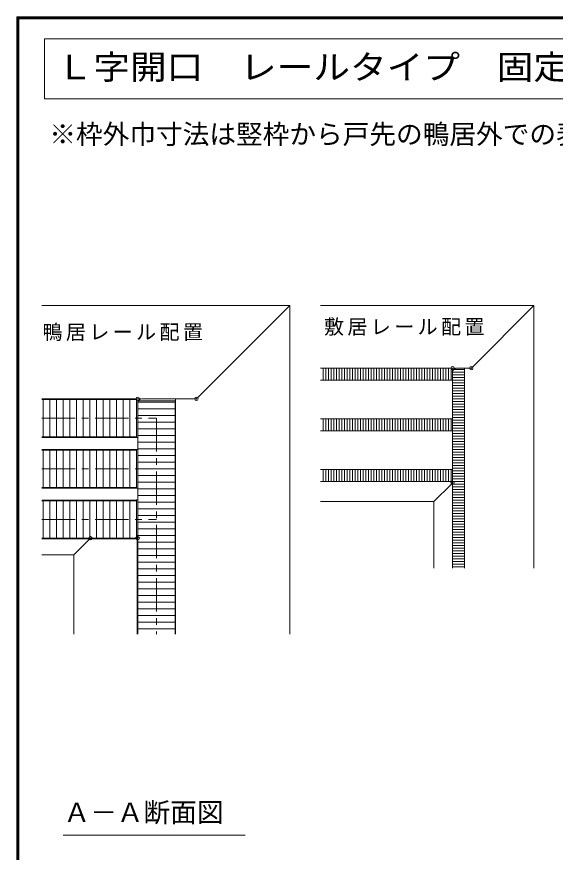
# Model space of a CAD drawing. Units: millimetres at full size, sheet at 1:5; details may follow other scales. Extents: x -957 to 993, y -689 to 708.
# Drawn here: x -957 to -553, y 81 to 708 of the extents above; entities that cross this region are included whole.
import ezdxf
from ezdxf.enums import TextEntityAlignment as Align

# ---------------------------------------------------------------- set-up
doc = ezdxf.new("R2010")
doc.units = ezdxf.units.MM
doc.header["$LTSCALE"] = 5
doc.header["$PDMODE"] = 32
doc.header["$PDSIZE"] = 2.5
doc.linetypes.add('CHAIN1', pattern=[8, 5, -1, 1, -1])
for name, color, linetype, lineweight in [('0-A_文字', 7, 'Continuous', 9), ('0-B_寸法', 7, 'Continuous', 9), ('F-1_枠', 6, 'Continuous', 9)]:
    doc.layers.add(name, color=color, linetype=linetype, lineweight=lineweight)
doc.styles.add('ＭＳ ゴシック', font='')
doc.styles.get('ＭＳ ゴシック').set_extended_font_data('MS Gothic')

msp = doc.modelspace()

# ---------------------------------------------------------------- linework, layer by layer
at = {"layer": '0-B_寸法'}
for p, q in [((-936.448, 690.897), (-936.448, 645.897)), ((-936.448, 645.897), (0.354, 645.897)), ((-752.458, 491.028), (-938.458, 491.028)), ((-821.58, 421.907), (-752.458, 491.028)), ((-752.458, 491.028), (-752.458, 244.528)), ((-569.35, 491.028), (-729.35, 491.028)), ((-615.471, 444.907), (-569.35, 491.028)), ((-569.35, 491.028), (-569.35, 294.028)), ((-729.35, 444.028), (-631.35, 444.028)), ((-727.35, 435.028), (-727.35, 444.028)), ((-725.35, 435.028), (-725.35, 444.028)), ((-723.35, 435.028), (-723.35, 444.028)), ((-721.35, 435.028), (-721.35, 444.028)), ((-719.35, 435.028), (-719.35, 444.028)), ((-717.35, 435.028), (-717.35, 444.028)), ((-715.35, 435.028), (-715.35, 444.028)), ((-713.35, 435.028), (-713.35, 444.028)), ((-711.35, 435.028), (-711.35, 444.028)), ((-709.35, 435.028), (-709.35, 444.028)), ((-707.35, 435.028), (-707.35, 444.028)), ((-705.35, 435.028), (-705.35, 444.028)), ((-703.35, 435.028), (-703.35, 444.028)), ((-701.35, 435.028), (-701.35, 444.028)), ((-699.35, 435.028), (-699.35, 444.028)), ((-697.35, 435.028), (-697.35, 444.028)), ((-695.35, 435.028), (-695.35, 444.028)), ((-693.35, 435.028), (-693.35, 444.028)), ((-691.35, 435.028), (-691.35, 444.028)), ((-689.35, 435.028), (-689.35, 444.028)), ((-687.35, 435.028), (-687.35, 444.028)), ((-685.35, 435.028), (-685.35, 444.028)), ((-683.35, 435.028), (-683.35, 444.028)), ((-681.35, 435.028), (-681.35, 444.028)), ((-679.35, 435.028), (-679.35, 444.028)), ((-677.35, 435.028), (-677.35, 444.028)), ((-675.35, 435.028), (-675.35, 444.028)), ((-673.35, 435.028), (-673.35, 444.028)), ((-671.35, 435.028), (-671.35, 444.028)), ((-669.35, 435.028), (-669.35, 444.028)), ((-667.35, 435.028), (-667.35, 444.028)), ((-665.35, 435.028), (-665.35, 444.028)), ((-663.35, 435.028), (-663.35, 444.028)), ((-661.35, 435.028), (-661.35, 444.028)), ((-659.35, 435.028), (-659.35, 444.028)), ((-657.35, 435.028), (-657.35, 444.028)), ((-655.35, 435.028), (-655.35, 444.028)), ((-653.35, 435.028), (-653.35, 444.028)), ((-651.35, 435.028), (-651.35, 444.028)), ((-649.35, 435.028), (-649.35, 444.028)), ((-647.35, 435.028), (-647.35, 444.028)), ((-645.35, 435.028), (-645.35, 444.028)), ((-643.35, 435.028), (-643.35, 444.028)), ((-641.35, 435.028), (-641.35, 444.028)), ((-639.35, 435.028), (-639.35, 444.028)), ((-637.35, 435.028), (-637.35, 444.028)), ((-635.35, 435.028), (-635.35, 444.028)), ((-633.35, 435.028), (-633.35, 444.028)), ((-631.35, 435.028), (-631.35, 444.028)), ((-631.35, 443.928), (-630.25, 443.928)), ((-621.35, 443.028), (-630.35, 443.028)), ((-630.35, 294.028), (-630.35, 443.028)), ((-621.35, 441.028), (-630.35, 441.028)), ((-621.35, 439.028), (-630.35, 439.028)), ((-628.118, 443.928), (-630.25, 443.928)), ((-617.592, 444.028), (-627.35, 444.028)), ((-621.45, 444.028), (-621.45, 443.028)), ((-621.35, 443.028), (-621.35, 294.028)), ((-729.35, 435.028), (-631.35, 435.028)), ((-631.35, 435.128), (-630.35, 435.128)), ((-621.35, 437.028), (-630.35, 437.028)), ((-621.35, 435.028), (-630.35, 435.028)), ((-621.35, 433.028), (-630.35, 433.028)), ((-621.35, 431.028), (-630.35, 431.028)), ((-621.35, 429.028), (-630.35, 429.028)), ((-621.35, 427.028), (-630.35, 427.028)), ((-938.458, 420.928), (-864.227, 420.928)), ((-938.458, 420.528), (-867.458, 420.528)), ((-937.458, 392.528), (-937.458, 420.528)), ((-932.458, 392.528), (-932.458, 420.528)), ((-927.458, 392.528), (-927.458, 420.528)), ((-922.458, 392.528), (-922.458, 420.528)), ((-917.458, 392.528), (-917.458, 420.528)), ((-912.458, 392.528), (-912.458, 420.528)), ((-907.458, 392.528), (-907.458, 420.528)), ((-902.458, 392.528), (-902.458, 420.528)), ((-897.458, 392.528), (-897.458, 420.528)), ((-892.458, 392.528), (-892.458, 420.528)), ((-887.458, 392.528), (-887.458, 420.528)), ((-882.458, 392.528), (-882.458, 420.528)), ((-877.458, 392.528), (-877.458, 420.528)), ((-872.458, 392.528), (-872.458, 420.528)), ((-867.458, 420.528), (-867.458, 392.528)), ((-823.701, 421.028), (-863.458, 421.028)), ((-838.058, 421.254), (-838.058, 244.528)), ((-621.35, 425.028), (-630.35, 425.028)), ((-621.35, 423.028), (-630.35, 423.028)), ((-621.35, 421.028), (-630.35, 421.028)), ((-838.458, 419.528), (-866.458, 419.528)), ((-866.458, 419.528), (-866.458, 244.528)), ((-838.458, 418.528), (-866.458, 418.528)), ((-866.458, 319.528), (-866.458, 418.028)), ((-838.458, 419.528), (-838.458, 244.528)), ((-621.35, 419.028), (-630.35, 419.028)), ((-621.35, 417.028), (-630.35, 417.028)), ((-621.35, 415.028), (-630.35, 415.028)), ((-838.458, 413.528), (-866.458, 413.528)), ((-838.458, 408.528), (-866.458, 408.528)), ((-621.35, 413.028), (-630.35, 413.028)), ((-621.35, 411.028), (-630.35, 411.028)), ((-621.35, 409.028), (-630.35, 409.028)), ((-838.458, 403.528), (-866.458, 403.528)), ((-729.35, 406.028), (-631.35, 406.028)), ((-727.35, 397.028), (-727.35, 406.028)), ((-725.35, 397.028), (-725.35, 406.028)), ((-723.35, 397.028), (-723.35, 406.028)), ((-721.35, 397.028), (-721.35, 406.028)), ((-719.35, 397.028), (-719.35, 406.028)), ((-717.35, 397.028), (-717.35, 406.028)), ((-715.35, 397.028), (-715.35, 406.028)), ((-713.35, 397.028), (-713.35, 406.028)), ((-711.35, 397.028), (-711.35, 406.028)), ((-709.35, 397.028), (-709.35, 406.028)), ((-707.35, 397.028), (-707.35, 406.028)), ((-705.35, 397.028), (-705.35, 406.028)), ((-703.35, 397.028), (-703.35, 406.028)), ((-701.35, 397.028), (-701.35, 406.028)), ((-699.35, 397.028), (-699.35, 406.028)), ((-697.35, 397.028), (-697.35, 406.028)), ((-695.35, 397.028), (-695.35, 406.028)), ((-693.35, 397.028), (-693.35, 406.028)), ((-691.35, 397.028), (-691.35, 406.028)), ((-689.35, 397.028), (-689.35, 406.028)), ((-687.35, 397.028), (-687.35, 406.028)), ((-685.35, 397.028), (-685.35, 406.028)), ((-683.35, 397.028), (-683.35, 406.028)), ((-681.35, 397.028), (-681.35, 406.028)), ((-679.35, 397.028), (-679.35, 406.028)), ((-677.35, 397.028), (-677.35, 406.028)), ((-675.35, 397.028), (-675.35, 406.028)), ((-673.35, 397.028), (-673.35, 406.028)), ((-671.35, 397.028), (-671.35, 406.028)), ((-669.35, 397.028), (-669.35, 406.028)), ((-667.35, 397.028), (-667.35, 406.028)), ((-665.35, 397.028), (-665.35, 406.028)), ((-663.35, 397.028), (-663.35, 406.028)), ((-661.35, 397.028), (-661.35, 406.028)), ((-659.35, 397.028), (-659.35, 406.028)), ((-657.35, 397.028), (-657.35, 406.028)), ((-655.35, 397.028), (-655.35, 406.028)), ((-653.35, 397.028), (-653.35, 406.028)), ((-651.35, 397.028), (-651.35, 406.028)), ((-649.35, 397.028), (-649.35, 406.028)), ((-647.35, 397.028), (-647.35, 406.028)), ((-645.35, 397.028), (-645.35, 406.028)), ((-643.35, 397.028), (-643.35, 406.028)), ((-641.35, 397.028), (-641.35, 406.028)), ((-639.35, 397.028), (-639.35, 406.028)), ((-637.35, 397.028), (-637.35, 406.028)), ((-635.35, 397.028), (-635.35, 406.028)), ((-633.35, 397.028), (-633.35, 406.028)), ((-631.35, 397.028), (-631.35, 406.028)), ((-631.35, 405.928), (-630.35, 405.928)), ((-621.35, 407.028), (-630.35, 407.028)), ((-621.35, 405.028), (-630.35, 405.028)), ((-621.35, 403.028), (-630.35, 403.028)), ((-838.458, 398.528), (-866.458, 398.528)), ((-729.35, 397.028), (-631.35, 397.028)), ((-631.35, 397.128), (-630.35, 397.128)), ((-621.35, 401.028), (-630.35, 401.028)), ((-621.35, 399.028), (-630.35, 399.028)), ((-621.35, 397.028), (-630.35, 397.028)), ((-621.35, 395.028), (-630.35, 395.028)), ((-938.458, 392.528), (-867.458, 392.528)), ((-938.458, 392.128), (-866.458, 392.128)), ((-838.458, 393.528), (-866.458, 393.528)), ((-838.458, 388.528), (-866.458, 388.528)), ((-621.35, 393.028), (-630.35, 393.028)), ((-621.35, 391.028), (-630.35, 391.028)), ((-621.35, 389.028), (-630.35, 389.028)), ((-938.458, 382.928), (-866.458, 382.928)), ((-938.458, 382.528), (-867.458, 382.528)), ((-937.458, 354.528), (-937.458, 382.528)), ((-932.458, 354.528), (-932.458, 382.528)), ((-927.458, 354.528), (-927.458, 382.528)), ((-922.458, 354.528), (-922.458, 382.528)), ((-917.458, 354.528), (-917.458, 382.528)), ((-912.458, 354.528), (-912.458, 382.528)), ((-907.458, 354.528), (-907.458, 382.528)), ((-902.458, 354.528), (-902.458, 382.528)), ((-897.458, 354.528), (-897.458, 382.528)), ((-892.458, 354.528), (-892.458, 382.528)), ((-887.458, 354.528), (-887.458, 382.528)), ((-882.458, 354.528), (-882.458, 382.528)), ((-877.458, 354.528), (-877.458, 382.528)), ((-872.458, 354.528), (-872.458, 382.528)), ((-867.458, 382.528), (-867.458, 354.528)), ((-838.458, 383.528), (-866.458, 383.528)), ((-621.35, 387.028), (-630.35, 387.028)), ((-621.35, 385.028), (-630.35, 385.028)), ((-621.35, 383.028), (-630.35, 383.028)), ((-838.458, 378.528), (-866.458, 378.528)), ((-621.35, 381.028), (-630.35, 381.028)), ((-621.35, 379.028), (-630.35, 379.028)), ((-621.35, 377.028), (-630.35, 377.028)), ((-838.458, 373.528), (-866.458, 373.528)), ((-621.35, 375.028), (-630.35, 375.028)), ((-621.35, 373.028), (-630.35, 373.028)), ((-621.35, 371.028), (-630.35, 371.028)), ((-838.458, 368.528), (-866.458, 368.528)), ((-838.458, 363.528), (-866.458, 363.528)), ((-729.35, 368.028), (-631.35, 368.028)), ((-727.35, 359.028), (-727.35, 368.028)), ((-725.35, 359.028), (-725.35, 368.028)), ((-723.35, 359.028), (-723.35, 368.028)), ((-721.35, 359.028), (-721.35, 368.028)), ((-719.35, 359.028), (-719.35, 368.028)), ((-717.35, 359.028), (-717.35, 368.028)), ((-715.35, 359.028), (-715.35, 368.028)), ((-713.35, 359.028), (-713.35, 368.028)), ((-711.35, 359.028), (-711.35, 368.028)), ((-709.35, 359.028), (-709.35, 368.028)), ((-707.35, 359.028), (-707.35, 368.028)), ((-705.35, 359.028), (-705.35, 368.028)), ((-703.35, 359.028), (-703.35, 368.028)), ((-701.35, 359.028), (-701.35, 368.028)), ((-699.35, 359.028), (-699.35, 368.028)), ((-697.35, 359.028), (-697.35, 368.028)), ((-695.35, 359.028), (-695.35, 368.028)), ((-693.35, 359.028), (-693.35, 368.028)), ((-691.35, 359.028), (-691.35, 368.028)), ((-689.35, 359.028), (-689.35, 368.028)), ((-687.35, 359.028), (-687.35, 368.028)), ((-685.35, 359.028), (-685.35, 368.028)), ((-683.35, 359.028), (-683.35, 368.028)), ((-681.35, 359.028), (-681.35, 368.028)), ((-679.35, 359.028), (-679.35, 368.028)), ((-677.35, 359.028), (-677.35, 368.028)), ((-675.35, 359.028), (-675.35, 368.028)), ((-673.35, 359.028), (-673.35, 368.028)), ((-671.35, 359.028), (-671.35, 368.028)), ((-669.35, 359.028), (-669.35, 368.028)), ((-667.35, 359.028), (-667.35, 368.028)), ((-665.35, 359.028), (-665.35, 368.028)), ((-663.35, 359.028), (-663.35, 368.028)), ((-661.35, 359.028), (-661.35, 368.028)), ((-659.35, 359.028), (-659.35, 368.028)), ((-657.35, 359.028), (-657.35, 368.028)), ((-655.35, 359.028), (-655.35, 368.028)), ((-653.35, 359.028), (-653.35, 368.028)), ((-651.35, 359.028), (-651.35, 368.028)), ((-649.35, 359.028), (-649.35, 368.028)), ((-647.35, 359.028), (-647.35, 368.028)), ((-645.35, 359.028), (-645.35, 368.028)), ((-643.35, 359.028), (-643.35, 368.028)), ((-641.35, 359.028), (-641.35, 368.028)), ((-639.35, 359.028), (-639.35, 368.028)), ((-637.35, 359.028), (-637.35, 368.028)), ((-635.35, 359.028), (-635.35, 368.028)), ((-633.35, 359.028), (-633.35, 368.028)), ((-631.35, 359.028), (-631.35, 368.028)), ((-631.35, 367.928), (-630.35, 367.928)), ((-621.35, 369.028), (-630.35, 369.028)), ((-621.35, 367.028), (-630.35, 367.028)), ((-621.35, 365.028), (-630.35, 365.028)), ((-838.458, 358.528), (-866.458, 358.528)), ((-729.35, 359.028), (-631.35, 359.028)), ((-631.35, 359.128), (-630.353, 359.128)), ((-621.35, 363.028), (-630.35, 363.028)), ((-621.35, 361.028), (-630.35, 361.028)), ((-621.35, 359.028), (-630.35, 359.028)), ((-938.458, 354.528), (-867.458, 354.528)), ((-938.458, 354.128), (-866.458, 354.128)), ((-838.458, 353.528), (-866.458, 353.528)), ((-631.228, 357.149), (-644.35, 344.028)), ((-621.35, 357.028), (-630.35, 357.028)), ((-621.35, 355.028), (-630.35, 355.028)), ((-621.35, 353.028), (-630.35, 353.028)), ((-621.35, 351.028), (-630.35, 351.028)), ((-938.458, 344.928), (-866.458, 344.928)), ((-867.458, 345.528), (-867.458, 315.528)), ((-838.458, 348.528), (-866.458, 348.528)), ((-621.35, 349.028), (-630.35, 349.028)), ((-621.35, 347.028), (-630.35, 347.028)), ((-621.35, 345.028), (-630.35, 345.028)), ((-938.458, 344.528), (-867.458, 344.528)), ((-937.458, 316.528), (-937.458, 344.528)), ((-932.458, 316.528), (-932.458, 344.528)), ((-927.458, 316.528), (-927.458, 344.528)), ((-922.458, 316.528), (-922.458, 344.528)), ((-917.458, 316.528), (-917.458, 344.528)), ((-912.458, 316.528), (-912.458, 344.528)), ((-907.458, 316.528), (-907.458, 344.528)), ((-902.458, 316.528), (-902.458, 344.528)), ((-897.458, 316.528), (-897.458, 344.528)), ((-892.458, 316.528), (-892.458, 344.528)), ((-887.458, 316.528), (-887.458, 344.528)), ((-882.458, 316.528), (-882.458, 344.528)), ((-877.458, 316.528), (-877.458, 344.528)), ((-872.458, 316.528), (-872.458, 344.528)), ((-867.458, 344.528), (-867.458, 316.528)), ((-838.458, 343.528), (-866.458, 343.528)), ((-838.458, 338.528), (-866.458, 338.528)), ((-644.35, 344.028), (-729.35, 344.028)), ((-644.35, 344.028), (-644.35, 294.028)), ((-621.35, 343.028), (-630.35, 343.028)), ((-621.35, 341.028), (-630.35, 341.028)), ((-621.35, 339.028), (-630.35, 339.028)), ((-838.458, 333.528), (-866.458, 333.528)), ((-621.35, 337.028), (-630.35, 337.028)), ((-621.35, 335.028), (-630.35, 335.028)), ((-621.35, 333.028), (-630.35, 333.028)), ((-838.458, 328.528), (-866.458, 328.528)), ((-621.35, 331.028), (-630.35, 331.028)), ((-621.35, 329.028), (-630.35, 329.028)), ((-621.35, 327.028), (-630.35, 327.028)), ((-838.458, 323.528), (-866.458, 323.528)), ((-621.35, 325.028), (-630.35, 325.028)), ((-621.35, 323.028), (-630.35, 323.028)), ((-621.35, 321.028), (-630.35, 321.028)), ((-938.458, 316.528), (-867.458, 316.528)), ((-938.458, 316.128), (-866.858, 316.128)), ((-902.837, 315.649), (-914.458, 304.028)), ((-869.458, 316.528), (-893.216, 316.528)), ((-866.858, 318.031), (-866.858, 244.528)), ((-838.458, 318.528), (-866.458, 318.528)), ((-838.458, 313.528), (-866.458, 313.528)), ((-621.35, 319.028), (-630.35, 319.028)), ((-621.35, 317.028), (-630.35, 317.028)), ((-621.35, 315.028), (-630.35, 315.028)), ((-838.458, 308.528), (-866.458, 308.528)), ((-621.35, 313.028), (-630.35, 313.028)), ((-621.35, 311.028), (-630.35, 311.028)), ((-621.35, 309.028), (-630.35, 309.028)), ((-914.458, 304.028), (-938.458, 304.028)), ((-914.458, 304.028), (-914.458, 244.528)), ((-838.458, 303.528), (-866.458, 303.528)), ((-621.35, 307.028), (-630.35, 307.028)), ((-621.35, 305.028), (-630.35, 305.028)), ((-621.35, 303.028), (-630.35, 303.028)), ((-621.35, 301.028), (-630.35, 301.028)), ((-838.458, 298.528), (-866.458, 298.528)), ((-621.35, 299.028), (-630.35, 299.028)), ((-621.35, 297.028), (-630.35, 297.028)), ((-621.35, 295.028), (-630.35, 295.028)), ((-838.458, 293.528), (-866.458, 293.528)), ((-838.458, 288.528), (-866.458, 288.528)), ((-838.458, 283.528), (-866.458, 283.528)), ((-838.458, 278.528), (-866.458, 278.528)), ((-838.458, 273.528), (-866.458, 273.528)), ((-838.458, 268.528), (-866.458, 268.528)), ((-838.458, 263.528), (-866.458, 263.528)), ((-838.458, 258.528), (-866.458, 258.528)), ((-838.458, 253.528), (-866.458, 253.528)), ((-838.458, 248.528), (-866.458, 248.528)), ((-785.894, 93.893), (-922.321, 93.893))]:
    msp.add_line(p, q, dxfattribs=at)
at = {"layer": '0-B_寸法', "linetype": 'CHAIN1'}
for p, q in [((-938.458, 368.528), (-852.458, 368.528)), ((-938.458, 330.528), (-852.458, 330.528))]:
    msp.add_line(p, q, dxfattribs=at)
at = {"layer": '0-B_寸法'}
msp.add_lwpolyline([(-936.448, 690.897), (0.354, 690.897), (0.354, 645.897)], dxfattribs=at)
at = {"layer": '0-B_寸法', "linetype": 'CHAIN1'}
msp.add_lwpolyline([(-938.458, 406.528), (-852.458, 406.528), (-852.458, 244.528)], dxfattribs=at)
at = {"layer": '0-B_寸法'}
for centre, start, end in [((-617.592, 447.028), 270, 315), ((-627.35, 441.028), 90, 180), ((-863.458, 418.028), 90, 180), ((-823.701, 424.028), 270, 315), ((-633.35, 359.271), 315, 0), ((-900.716, 313.528), 90, 135), ((-869.458, 319.528), 270, 0)]:
    msp.add_arc(centre, 3, start, end, dxfattribs=at)
for p in [(-630.35, 444.028), (-616.35, 444.028), (-866.458, 421.028), (-822.458, 421.028), (-630.35, 358.028), (-901.958, 316.528), (-866.458, 316.528)]:
    msp.add_point(p, dxfattribs=at)
at = {"layer": 'F-1_枠'}
for p, q in [((-957.218, 707.602), (-957.218, -689.065)), ((-957.218, 707.602), (992.782, 707.602)), ((-957.218, 706.769), (992.782, 706.769)), ((-957.218, 705.935), (992.782, 705.935)), ((-956.385, 707.602), (-956.385, -689.065)), ((-955.551, 707.602), (-955.551, -689.065))]:
    msp.add_line(p, q, dxfattribs=at)

# ---------------------------------------------------------------- texts
at = {"layer": '0-A_文字', "style": 'ＭＳ ゴシック'}
msp.add_text('※枠外巾寸法は竪枠から戸先の鴨居外での表示となっています。', height=14.66, dxfattribs=at).set_placement((-932.755, 607.806), align=Align.BOTTOM_LEFT)
at = {"layer": '0-B_寸法', "style": 'ＭＳ ゴシック', "width": 1.1}
msp.add_text('Ｌ字開口\u3000レールタイプ\u3000固定枠【L】３枚引込戸＋【R】片引戸（170巾）', height=18.33, dxfattribs=at).set_placement((-927.321, 655.158), align=Align.BOTTOM_LEFT)
at = {"layer": '0-B_寸法', "style": 'ＭＳ ゴシック'}
msp.add_text('Ａ－Ａ断面図', height=14.66, dxfattribs=at).set_placement((-922.128, 99.216), align=Align.BOTTOM_LEFT)
at = {"layer": '0-B_寸法', "char_height": 11, "attachment_point": 7, "style": 'ＭＳ ゴシック'}
for s, insert in [('\\T1.17;鴨居レール配置', (-937.917, 464.418)), ('\\T1.17;敷居レール配置', (-726.81, 468.353))]:
    msp.add_mtext(s, dxfattribs=dict(at, insert=insert))

doc.saveas('drawing.dxf')
